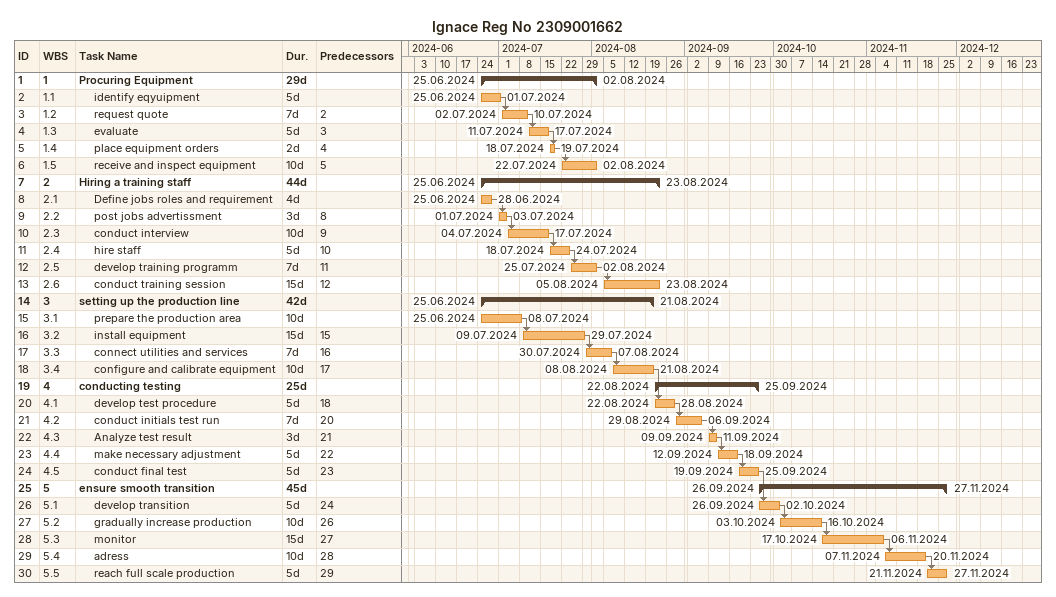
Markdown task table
Ignace Reg No 2309001662

| ID | WBS | Task | Duration | Start | Finish | Predecessors |
|---|---|---|---|---|---|---|
| 1 | 1 | **Procuring Equipment** | 29d | 2024-06-25 | 2024-08-02 |  |
| 2 | 1.1 | identify eqyuipment | 5d | 2024-06-25 | 2024-07-01 |  |
| 3 | 1.2 | request quote | 7d | 2024-07-02 | 2024-07-10 | 2 |
| 4 | 1.3 | evaluate | 5d | 2024-07-11 | 2024-07-17 | 3 |
| 5 | 1.4 | place equipment orders | 2d | 2024-07-18 | 2024-07-19 | 4 |
| 6 | 1.5 | receive and inspect equipment | 10d | 2024-07-22 | 2024-08-02 | 5 |
| 7 | 2 | **Hiring a training staff** | 44d | 2024-06-25 | 2024-08-23 |  |
| 8 | 2.1 | Define jobs roles and requirement | 4d | 2024-06-25 | 2024-06-28 |  |
| 9 | 2.2 | post jobs advertissment | 3d | 2024-07-01 | 2024-07-03 | 8 |
| 10 | 2.3 | conduct interview | 10d | 2024-07-04 | 2024-07-17 | 9 |
| 11 | 2.4 | hire staff | 5d | 2024-07-18 | 2024-07-24 | 10 |
| 12 | 2.5 | develop training programm | 7d | 2024-07-25 | 2024-08-02 | 11 |
| 13 | 2.6 | conduct training session | 15d | 2024-08-05 | 2024-08-23 | 12 |
| 14 | 3 | **setting up the production line** | 42d | 2024-06-25 | 2024-08-21 |  |
| 15 | 3.1 | prepare the production area | 10d | 2024-06-25 | 2024-07-08 |  |
| 16 | 3.2 | install equipment | 15d | 2024-07-09 | 2024-07-29 | 15 |
| 17 | 3.3 | connect utilities and services | 7d | 2024-07-30 | 2024-08-07 | 16 |
| 18 | 3.4 | configure and calibrate equipment | 10d | 2024-08-08 | 2024-08-21 | 17 |
| 19 | 4 | **conducting testing** | 25d | 2024-08-22 | 2024-09-25 |  |
| 20 | 4.1 | develop test procedure | 5d | 2024-08-22 | 2024-08-28 | 18 |
| 21 | 4.2 | conduct initials test run | 7d | 2024-08-29 | 2024-09-06 | 20 |
| 22 | 4.3 | Analyze test result | 3d | 2024-09-09 | 2024-09-11 | 21 |
| 23 | 4.4 | make necessary adjustment | 5d | 2024-09-12 | 2024-09-18 | 22 |
| 24 | 4.5 | conduct final test | 5d | 2024-09-19 | 2024-09-25 | 23 |
| 25 | 5 | **ensure smooth transition** | 45d | 2024-09-26 | 2024-11-27 |  |
| 26 | 5.1 | develop transition | 5d | 2024-09-26 | 2024-10-02 | 24 |
| 27 | 5.2 | gradually increase production | 10d | 2024-10-03 | 2024-10-16 | 26 |
| 28 | 5.3 | monitor | 15d | 2024-10-17 | 2024-11-06 | 27 |
| 29 | 5.4 | adress | 10d | 2024-11-07 | 2024-11-20 | 28 |
| 30 | 5.5 | reach full scale production | 5d | 2024-11-21 | 2024-11-27 | 29 |
